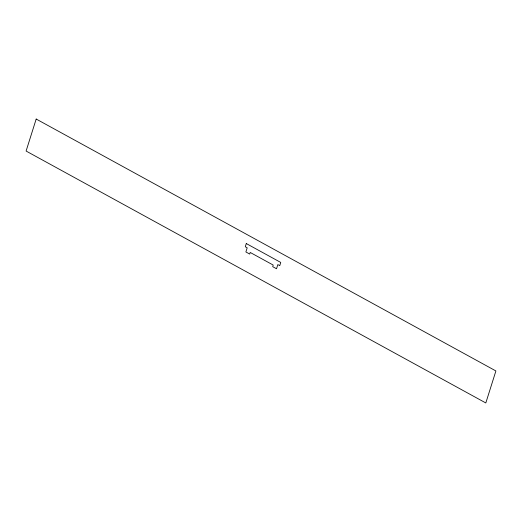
<?xml version="1.0" encoding="UTF-8"?>
<svg xmlns="http://www.w3.org/2000/svg" width="522" height="522" viewBox="0 0 522 522"><rect width="100%" height="100%" fill="white"/><g stroke="black" fill="none" stroke-linecap="round" stroke-linejoin="round"><path stroke-width="0.78" d="M36.188 119.042L26.1 151.047L485.812 402.958L495.9 370.953L36.188 119.042M246.286 243.552L245.275 246.756L247.193 247.8L245.875 251.963L249.712 254.064L250.214 252.459L273.202 265.059L272.693 266.657L276.523 268.758L277.834 264.595L279.753 265.646L280.764 262.449L246.286 243.552"/></g></svg>
